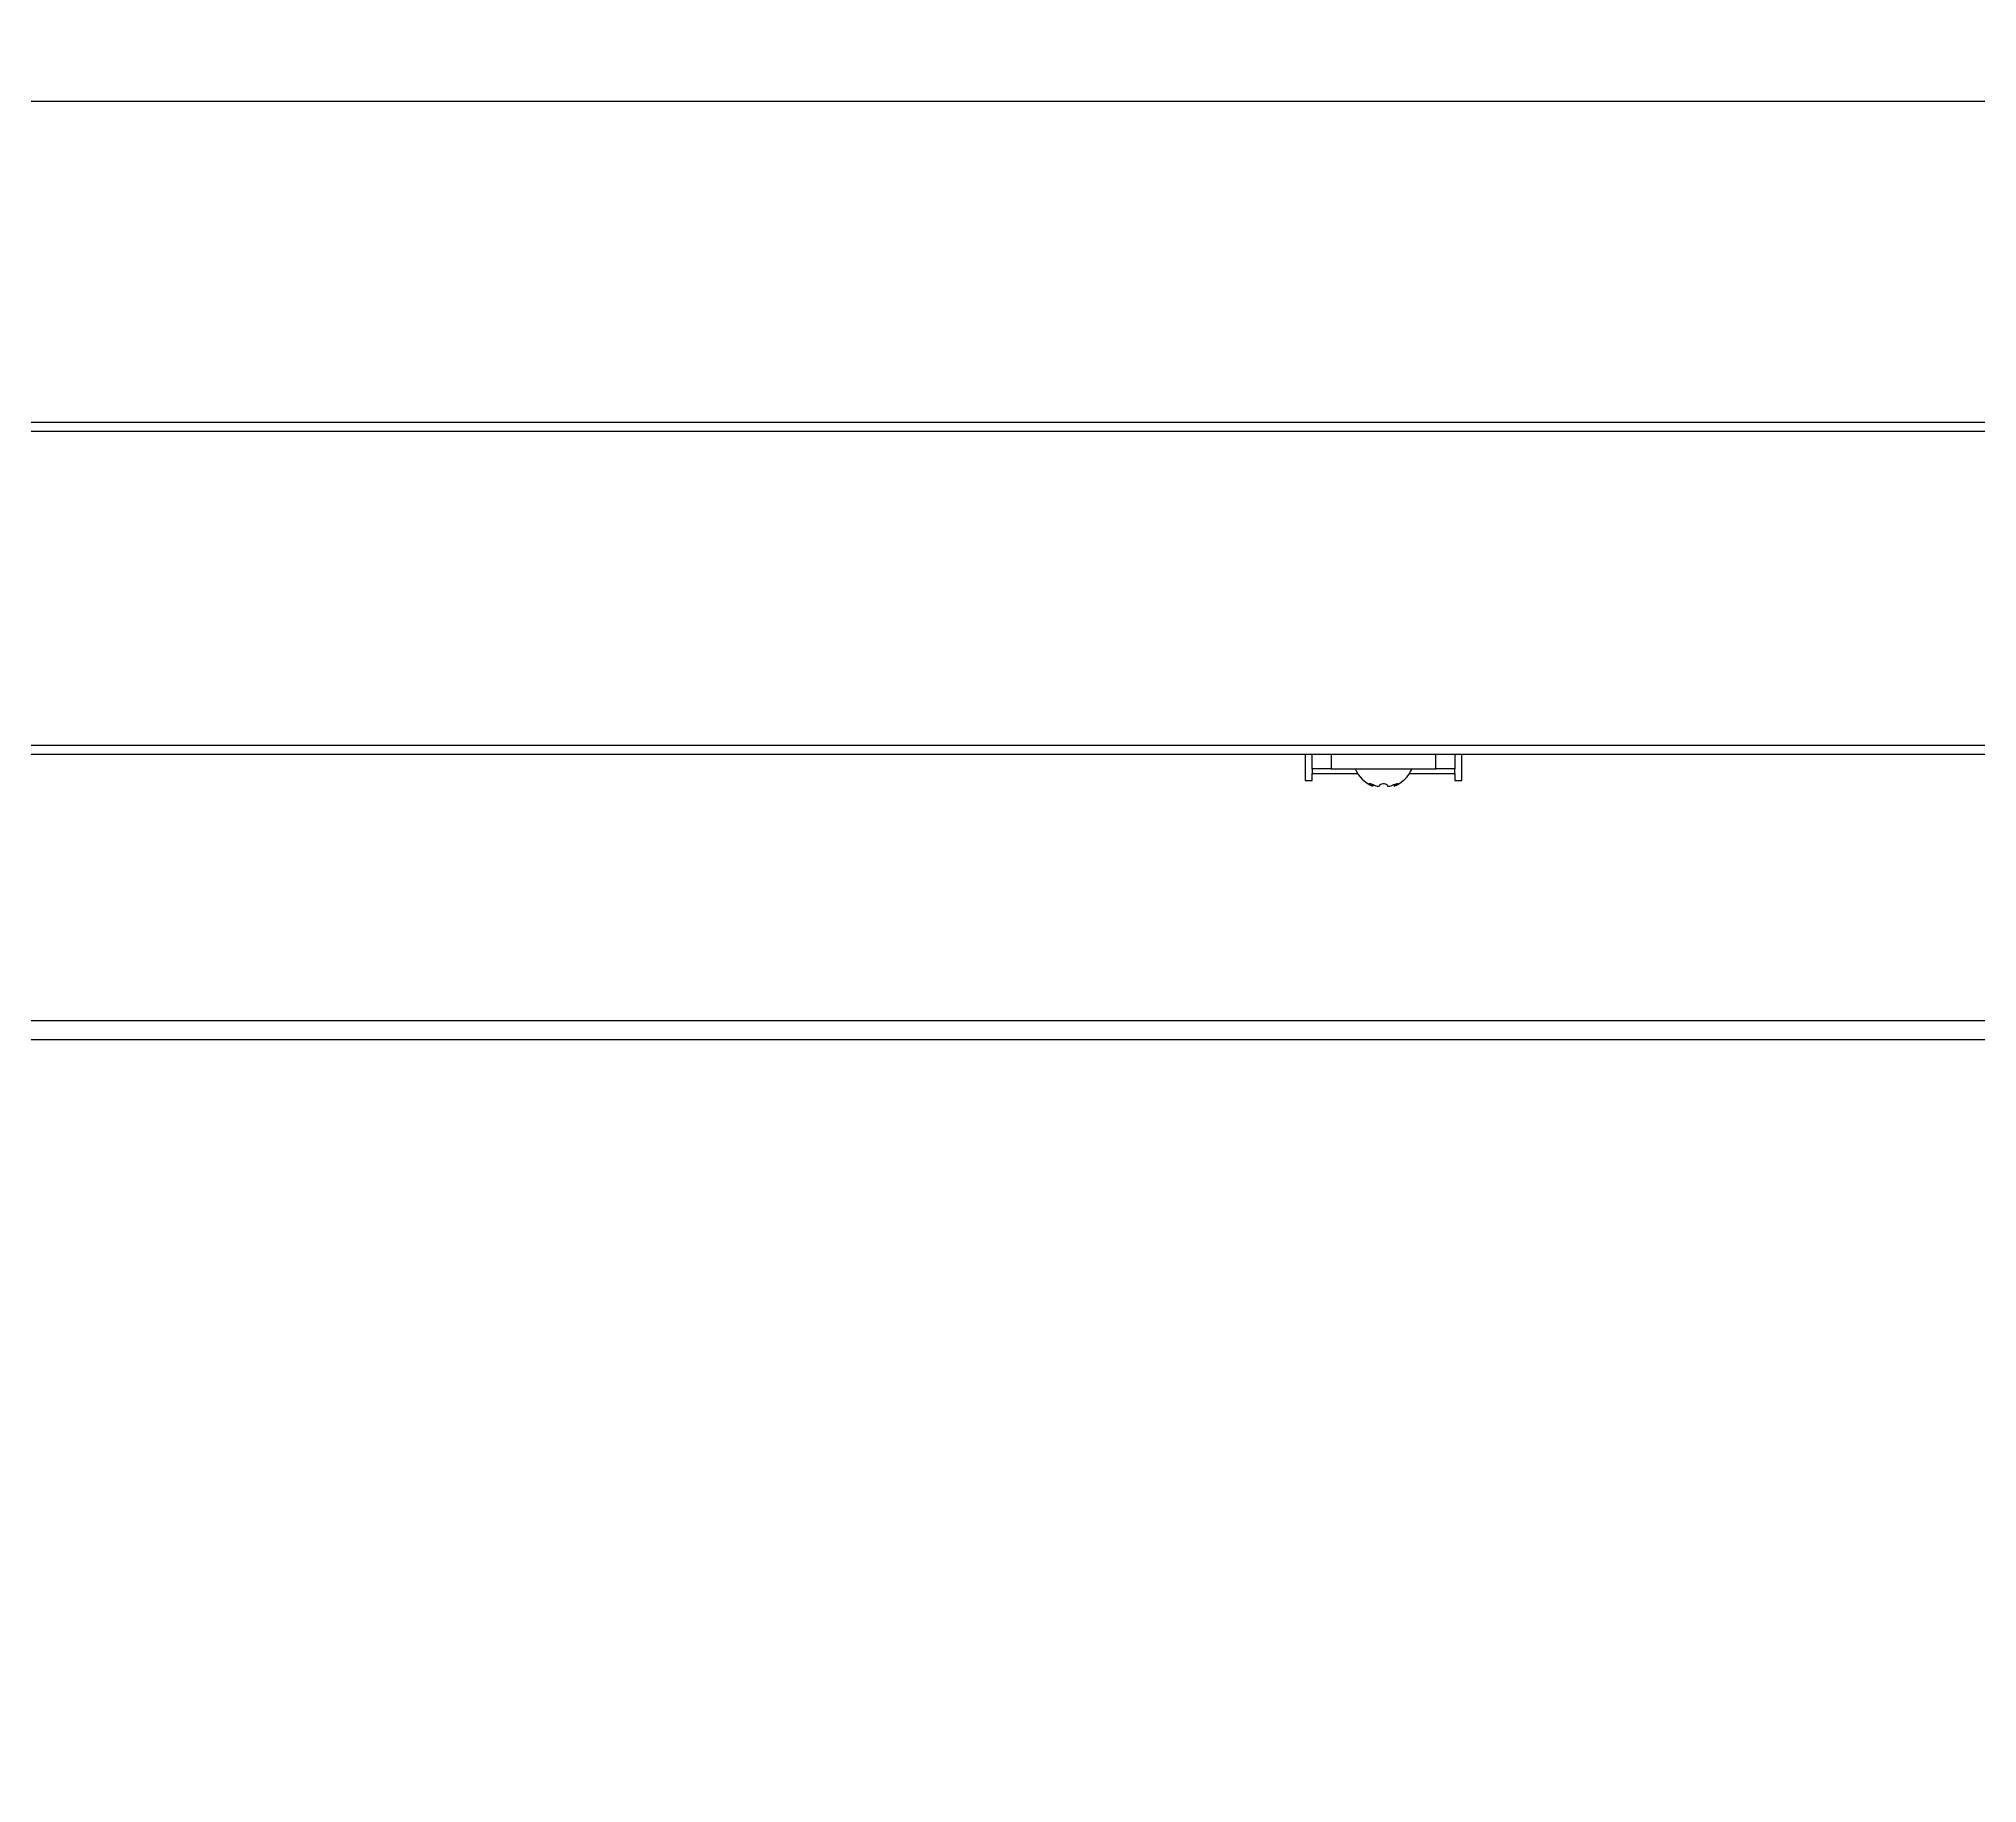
# Model space of a CAD drawing. Header units: millimetres. Extents: x 11758 to 17968, y 3782 to 8272.
# Drawn here: x 15053.1 to 15461.4, y 7417.6 to 7785 of the extents above; entities that cross this region are included whole.
import ezdxf

# ---------------------------------------------------------------- set-up
doc = ezdxf.new("R2010")
doc.units = ezdxf.units.MM
doc.header["$LTSCALE"] = 0.1
doc.layers.add('Nekreslit', color=6, linetype='Continuous', plot=False)
doc.styles.add('SEACAD_Arial', font='arial.ttf', dxfattribs={"width": 0.8})
doc.dimstyles.new('ISO-25', dxfattribs={"dimtxt": 1.6, "dimasz": 2, "dimexe": 0.5, "dimexo": 1.5, "dimtad": 1, "dimdec": 0, "dimtxsty": 'SEACAD_Arial', "dimcen": 2, "dimadec": 0, "dimazin": 0, "dimtfac": 1, "dimtdec": 0, "dimtmove": 0, "dimatfit": 3, "dimfxl": 1, "dimarcsym": 0})

# ---------------------------------------------------------------- blocks, each defined once
blk = doc.blocks.new('*D36')
at = {"color": 0, "lineweight": -2, "transparency": 16777216}
for p, q in [((14711.07, 7734.25), (14711.07, 7834.64)), ((16395.62, 7734.25), (16395.62, 7834.64)), ((14751.07, 7824.64), (16355.62, 7824.64))]:
    blk.add_line(p, q, dxfattribs=at)
at = {"color": 0, "transparency": 16777216}
for points in [[(14751.07, 7831.31), (14751.07, 7817.98), (14711.07, 7824.64)], [(16355.62, 7831.31), (16355.62, 7817.98), (16395.62, 7824.64)]]:
    blk.add_solid(points, dxfattribs=at)
at = {"layer": 'Defpoints', "color": 0, "transparency": 16777216}
for p in [(16395.62, 7824.64), (14711.07, 7704.25), (16395.62, 7704.25)]:
    blk.add_point(p, dxfattribs=at)
at = {"color": 0, "transparency": 16777216, "insert": (15553.35, 7853.48), "char_height": 32, "attachment_point": 5, "style": 'SEACAD_Arial'}
blk.add_mtext('1685', dxfattribs=at)

msp = doc.modelspace()

# ---------------------------------------------------------------- linework, layer by layer
for p, q in [((14884.3, 7704.25), (16222.93, 7704.25)), ((16222.4, 7702.25), (14884.83, 7702.25)), ((14884.83, 7636.25), (16222.4, 7636.25)), ((16222.93, 7634.25), (14884.3, 7634.25)), ((15319.85, 7634.25), (15319.85, 7628.75)), ((15321.35, 7631.25), (15321.35, 7634.25)), ((15325.35, 7631.25), (15321.35, 7631.25)), ((15321.35, 7631.25), (15321.35, 7630.25)), ((15325.35, 7634.25), (15325.35, 7631.25)), ((15325.35, 7631.25), (15347.35, 7631.25)), ((15347.35, 7631.25), (15347.35, 7634.25)), ((15351.35, 7631.25), (15347.35, 7631.25)), ((15351.35, 7634.25), (15351.35, 7631.25)), ((15351.35, 7630.25), (15351.35, 7631.25)), ((15352.85, 7628.75), (15352.85, 7634.25)), ((15319.85, 7628.75), (15321.35, 7628.75)), ((15321.35, 7628.75), (15321.35, 7630.25)), ((15321.35, 7630.25), (15330.88, 7630.25)), ((15333.72, 7627.77), (15333.72, 7628.09)), ((15333.72, 7627.77), (15333.72, 7628.09)), ((15333.72, 7627.77), (15333.72, 7627.77)), ((15334.1, 7627.57), (15334.1, 7627.95)), ((15334.47, 7627.77), (15334.47, 7627.77)), ((15335.6, 7627.77), (15335.6, 7627.77)), ((15337.1, 7627.77), (15337.1, 7627.77)), ((15338.22, 7627.77), (15338.23, 7627.77)), ((15338.6, 7627.95), (15338.6, 7627.57)), ((15338.97, 7627.77), (15338.97, 7628.09)), ((15338.98, 7627.77), (15338.97, 7627.77)), ((15338.98, 7627.77), (15338.98, 7628.09)), ((15341.82, 7630.25), (15351.35, 7630.25)), ((15351.35, 7630.25), (15351.35, 7628.75)), ((15351.35, 7628.75), (15352.85, 7628.75)), ((14881.81, 7578.25), (16224.89, 7578.25)), ((14881.81, 7574.25), (16224.89, 7574.25))]:
    msp.add_line(p, q)
at = {"flags": 128}
for points in [[(15333.72, 7627.77), (15333.51, 7627.9), (15333.38, 7628.02), (15333.35, 7628.1), (15333.41, 7628.14), (15333.54, 7628.13), (15333.71, 7628.09), (15333.92, 7628.03), (15334.15, 7627.93), (15334.4, 7627.81), (15334.47, 7627.77)], [(15334.47, 7627.77), (15334.71, 7627.67), (15334.98, 7627.59), (15335.21, 7627.57), (15335.39, 7627.58), (15335.52, 7627.63), (15335.59, 7627.71), (15335.6, 7627.77)], [(15335.6, 7627.77), (15335.65, 7627.9), (15335.8, 7628.02), (15336.02, 7628.1), (15336.27, 7628.14), (15336.5, 7628.13), (15336.71, 7628.09), (15336.89, 7628.03), (15337.02, 7627.93), (15337.1, 7627.81), (15337.1, 7627.77)], [(15337.1, 7627.77), (15337.14, 7627.67), (15337.27, 7627.59), (15337.46, 7627.57), (15337.67, 7627.58), (15337.88, 7627.63), (15338.1, 7627.71), (15338.22, 7627.77)], [(15338.23, 7627.77), (15338.49, 7627.9), (15338.77, 7628.02), (15339.02, 7628.1), (15339.2, 7628.14), (15339.31, 7628.13), (15339.35, 7628.09), (15339.32, 7628.03), (15339.22, 7627.93), (15339.04, 7627.81), (15338.98, 7627.77)], [(15338.97, 7627.77), (15338.78, 7627.67), (15338.65, 7627.59), (15338.6, 7627.57), (15338.6, 7627.57)]]:
    msp.add_lwpolyline(points, dxfattribs=at)
for centre, radius, start, end in [((15336.77, 7634.04), 7, 203.465, 247.5714), ((15335.93, 7634.04), 7, 292.4864, 336.535), ((15435.92, 7812.71), 211.3, 241.0747, 241.19)]:
    msp.add_arc(centre, radius, start, end)
at = {"layer": 'Nekreslit'}
msp.add_lwpolyline([(11957.86, 3781.7), (16568.18, 3781.7), (16568.18, 7771.75), (11957.86, 7771.75)], close=True, dxfattribs=at)

# ---------------------------------------------------------------- dimensions: what is measured, and where the dimension line sits
dim = msp.add_linear_dim(base=(16395.62, 7824.64), p1=(14711.07, 7704.25), p2=(16395.62, 7704.25), dimstyle='ISO-25')
dim.commit()
dim.dimension.update_dxf_attribs({"geometry": '*D36', "text_midpoint": (15553.35, 7853.48)})

doc.saveas('drawing.dxf')
